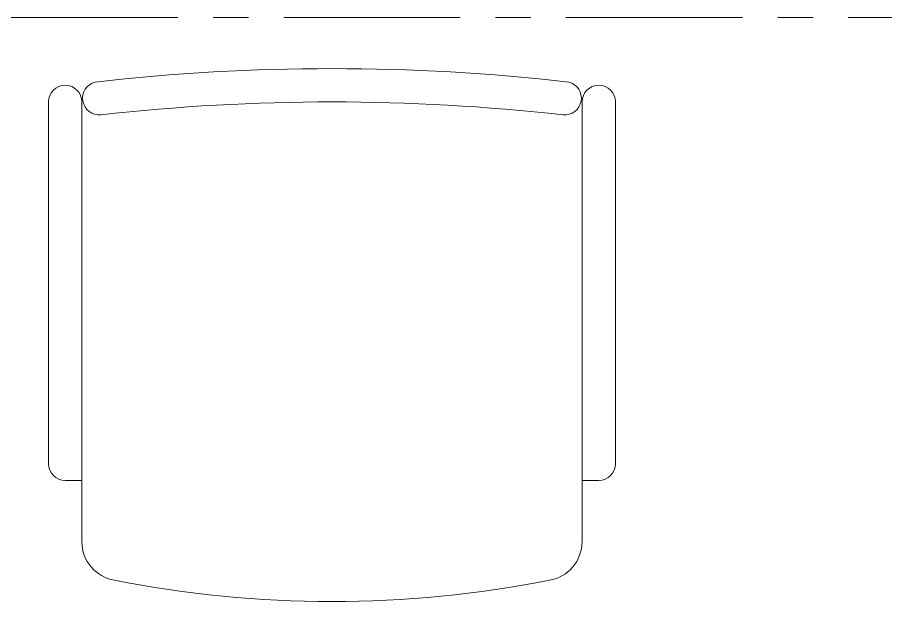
# Model space of a CAD drawing. Header units: millimetres. Extents: x 26027 to 581921, y 7230 to 233891.
# Drawn here: x 558534 to 559315, y 141813 to 142345 of the extents above; entities that cross this region are included whole.
import ezdxf

# ---------------------------------------------------------------- set-up
doc = ezdxf.new("R2010")
doc.units = ezdxf.units.MM
doc.header["$LTSCALE"] = 5
doc.linetypes.add('CENTER', pattern=[50.8, 31.75, -6.35, 6.35, -6.35])
doc.layers.add('axes', color=9, linetype='Continuous')
doc.layers.add('Medical Equipment and Furniture', color=163, linetype='Continuous', lineweight=0)

# ---------------------------------------------------------------- blocks, each defined once
blk = doc.blocks.new('GF21016-P')
at = {"color": 0, "extrusion": (-1.24384e-09, -1.20261e-09, -1)}
for p, q in [((0.01278, 0.01793), (0.01278, 0.41365)), ((0.46278, 0.01793), (0.46278, 0.41365)), ((-0.00222, 0.35848), (0.01278, 0.35848)), ((0.47778, 0.35848), (0.46278, 0.35848)), ((-0.01722, 0.01793), (-0.01722, 0.34348)), ((0.49278, 0.01793), (0.49278, 0.34348)), ((0.47778, 0.00293), (0.47778, 0.00293))]:
    blk.add_line(p, q, dxfattribs=at)
for centre, radius, start, end in [((-0.23778, -0.5362), 1.00364, 78.75684, 101.24316), ((-0.04778, 0.41365), 0.035, 0, 80.65572), ((-0.42778, 0.41365), 0.035, 99.34428, 180), ((0.00222, 0.34348), 0.015, 0, 90), ((-0.47778, 0.34348), 0.015, 90, 180), ((-0.02845, 0.01455), 0.01501, 284.3864, 95.52091), ((-0.23778, 1.89282), 1.8749, 263.6341, 276.3659), ((-0.4471, 0.01455), 0.01501, 84.47909, 255.6136), ((0.00222, 0.01793), 0.015, 270, 0), ((0.00222, 0.01793), 0.015, 180, 270), ((-0.47778, 0.01793), 0.015, 270, 0), ((-0.47778, 0.01793), 0.015, 180, 270), ((-0.23778, 1.87344), 1.8855, 263.51186, 276.48814)]:
    blk.add_arc(centre, radius, start, end, dxfattribs=at)

msp = doc.modelspace()

# ---------------------------------------------------------------- linework, layer by layer
at = {"layer": 'axes', "linetype": 'CENTER', "lineweight": 0}
msp.add_line((581030.47, 142345.27, 2.36), (449113.32, 142345.27, 2.36), dxfattribs=at)

# ---------------------------------------------------------------- block references
at = {"layer": 'Medical Equipment and Furniture', "extrusion": (-7.77424e-06, 6.8265e-12, -1), "xscale": -1000.000000000002, "yscale": 1000.000000000005, "zscale": 1000.000000000001, "rotation": 180.0014358771854}
msp.add_blockref('GF21016-P', (-559054.96, 142287.08, -4.35), dxfattribs=at)

doc.saveas('drawing.dxf')
